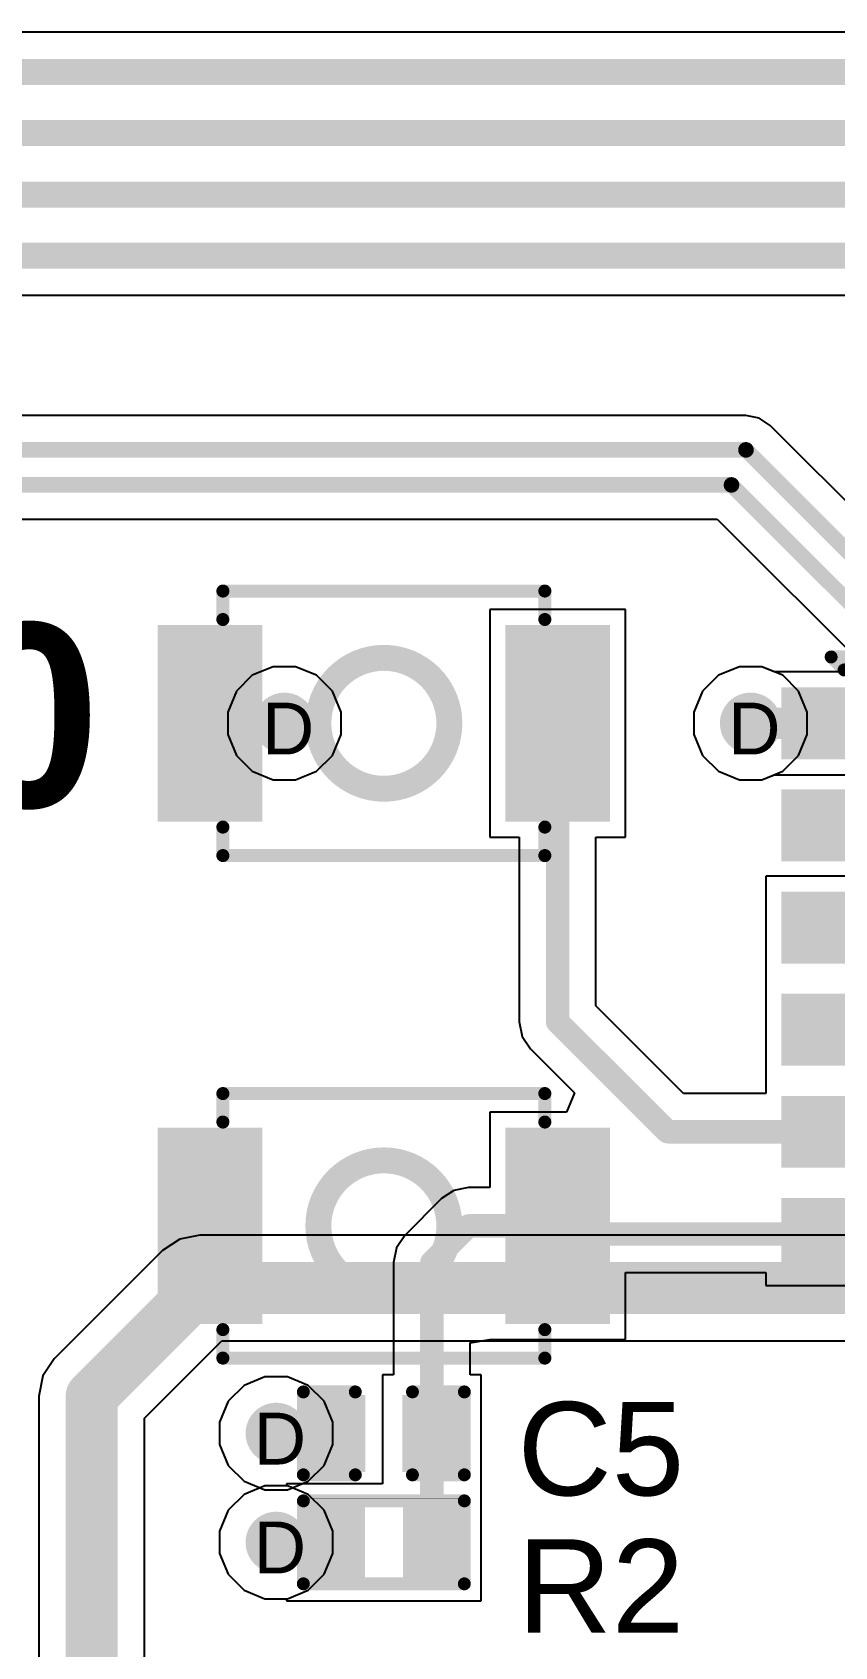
# Model space of a CAD drawing. Header units: inches. Extents: x -11 to 5428, y 0 to 5423.
# Drawn here: x 200.57 to 208.42, y 56.45 to 72.26 of the extents above; entities that cross this region are included whole.
import ezdxf

# ---------------------------------------------------------------- set-up
doc = ezdxf.new("R2010")
doc.units = ezdxf.units.IN
for name, color, linetype in [('Bottom Layer', 5, 'Continuous'), ('Drill Drawing', 1, 'Continuous'), ('GND', 16, 'Continuous'), ('PWR', 76, 'Continuous'), ('Top Layer', 1, 'Continuous'), ('Top Overlay', 2, 'Continuous'), ('Top Paste', 8, 'Continuous'), ('Top Solder', 216, 'Continuous'), ('Via Holes', 16, 'Continuous')]:
    doc.layers.add(name, color=color, linetype=linetype)
doc.styles.add('Arial', font='', dxfattribs={"height": 0.2})
doc.styles.add('Arial_Bold', font='', dxfattribs={"height": 0.2})
doc.styles.get('Arial').set_extended_font_data('Arial')
doc.styles.get('Arial_Bold').set_extended_font_data('Arial', bold=True)

# ---------------------------------------------------------------- blocks, each defined once
blk = doc.blocks.new('B3U_1000P_648')
at = {"layer": 'Top Layer'}
for points in [[(-2.11, 0.86), (-1.29, 0.86), (-1.29, -0.86), (-2.11, -0.86)], [(1.29, 0.86), (2.11, 0.86), (2.11, -0.86), (1.29, -0.86)]]:
    blk.add_hatch(color=1, dxfattribs=at).paths.add_polyline_path(points)
at = {"layer": 'Top Paste'}
for points in [[(-2.11, 0.86), (-1.29, 0.86), (-1.29, -0.86), (-2.11, -0.86)], [(1.29, 0.86), (2.11, 0.86), (2.11, -0.86), (1.29, -0.86)]]:
    blk.add_hatch(color=8, dxfattribs=at).paths.add_polyline_path(points)
at = {"layer": 'Top Solder'}
for points in [[(-2.212, 0.962), (-1.188, 0.962), (-1.188, -0.962), (-2.212, -0.962)], [(1.188, 0.962), (2.212, 0.962), (2.212, -0.962), (1.188, -0.962)]]:
    blk.add_hatch(color=216, dxfattribs=at).paths.add_polyline_path(points)
at = {"layer": 'Top Overlay'}
for points in [[(-1.575, 1.295, 0.127, 0.127, 0), (1.575, 1.295, 0.127, 0.127, 0)], [(-1.575, 1.016, 0.127, 0.127, 0), (-1.575, 1.295, 0.127, 0.127, 0)], [(1.575, 1.016, 0.127, 0.127, 0), (1.575, 1.295, 0.127, 0.127, 0)], [(-1.575, -1.295, 0.127, 0.127, 0), (-1.575, -1.016, 0.127, 0.127, 0)], [(1.575, -1.295, 0.127, 0.127, 0), (1.575, -1.016, 0.127, 0.127, 0)], [(-1.575, -1.295, 0.127, 0.127, 0), (1.575, -1.295, 0.127, 0.127, 0)]]:
    blk.add_lwpolyline(points, format="xyseb", dxfattribs=at)
for points in [[(-1.607, 1.295, 0.0635, 0.0635, 1), (-1.543, 1.295, 0.0635, 0.0635, 1)], [(-1.607, 1.295, 0.0635, 0.0635, 1), (-1.543, 1.295, 0.0635, 0.0635, 1)], [(1.543, 1.295, 0.0635, 0.0635, 1), (1.607, 1.295, 0.0635, 0.0635, 1)], [(1.543, 1.295, 0.0635, 0.0635, 1), (1.607, 1.295, 0.0635, 0.0635, 1)], [(-1.607, 1.016, 0.0635, 0.0635, 1), (-1.543, 1.016, 0.0635, 0.0635, 1)], [(1.543, 1.016, 0.0635, 0.0635, 1), (1.607, 1.016, 0.0635, 0.0635, 1)], [(0.641, 0, 0.254, 0.254, 1), (-0.641, 0, 0.254, 0.254, 1)], [(-0.705, 0, 0.127, 0.127, 1), (-0.578, 0, 0.127, 0.127, 1)], [(0.578, 0, 0.127, 0.127, 1), (0.705, 0, 0.127, 0.127, 1)], [(-1.607, -1.016, 0.0635, 0.0635, 1), (-1.543, -1.016, 0.0635, 0.0635, 1)], [(1.543, -1.016, 0.0635, 0.0635, 1), (1.607, -1.016, 0.0635, 0.0635, 1)], [(-1.607, -1.295, 0.0635, 0.0635, 1), (-1.543, -1.295, 0.0635, 0.0635, 1)], [(-1.607, -1.295, 0.0635, 0.0635, 1), (-1.543, -1.295, 0.0635, 0.0635, 1)], [(1.543, -1.295, 0.0635, 0.0635, 1), (1.607, -1.295, 0.0635, 0.0635, 1)], [(1.543, -1.295, 0.0635, 0.0635, 1), (1.607, -1.295, 0.0635, 0.0635, 1)]]:
    blk.add_lwpolyline(points, format="xyseb", close=True, dxfattribs=at)
blk = doc.blocks.new('B3U_1000P_649')
at = {"layer": 'Top Layer'}
for points in [[(-2.11, 0.86), (-1.29, 0.86), (-1.29, -0.86), (-2.11, -0.86)], [(1.29, 0.86), (2.11, 0.86), (2.11, -0.86), (1.29, -0.86)]]:
    blk.add_hatch(color=1, dxfattribs=at).paths.add_polyline_path(points)
at = {"layer": 'Top Paste'}
for points in [[(-2.11, 0.86), (-1.29, 0.86), (-1.29, -0.86), (-2.11, -0.86)], [(1.29, 0.86), (2.11, 0.86), (2.11, -0.86), (1.29, -0.86)]]:
    blk.add_hatch(color=8, dxfattribs=at).paths.add_polyline_path(points)
at = {"layer": 'Top Solder'}
for points in [[(-2.212, 0.962), (-1.188, 0.962), (-1.188, -0.962), (-2.212, -0.962)], [(1.188, 0.962), (2.212, 0.962), (2.212, -0.962), (1.188, -0.962)]]:
    blk.add_hatch(color=216, dxfattribs=at).paths.add_polyline_path(points)
at = {"layer": 'Top Overlay'}
for points in [[(-1.575, 1.016, 0.127, 0.127, 0), (-1.575, 1.295, 0.127, 0.127, 0)], [(-1.575, 1.295, 0.127, 0.127, 0), (1.575, 1.295, 0.127, 0.127, 0)], [(1.575, 1.016, 0.127, 0.127, 0), (1.575, 1.295, 0.127, 0.127, 0)], [(-1.575, -1.295, 0.127, 0.127, 0), (-1.575, -1.016, 0.127, 0.127, 0)], [(1.575, -1.295, 0.127, 0.127, 0), (1.575, -1.016, 0.127, 0.127, 0)], [(-1.575, -1.295, 0.127, 0.127, 0), (1.575, -1.295, 0.127, 0.127, 0)]]:
    blk.add_lwpolyline(points, format="xyseb", dxfattribs=at)
for points in [[(-1.607, 1.295, 0.0635, 0.0635, 1), (-1.543, 1.295, 0.0635, 0.0635, 1)], [(-1.607, 1.295, 0.0635, 0.0635, 1), (-1.543, 1.295, 0.0635, 0.0635, 1)], [(1.543, 1.295, 0.0635, 0.0635, 1), (1.607, 1.295, 0.0635, 0.0635, 1)], [(1.543, 1.295, 0.0635, 0.0635, 1), (1.607, 1.295, 0.0635, 0.0635, 1)], [(-1.607, 1.016, 0.0635, 0.0635, 1), (-1.543, 1.016, 0.0635, 0.0635, 1)], [(1.543, 1.016, 0.0635, 0.0635, 1), (1.607, 1.016, 0.0635, 0.0635, 1)], [(0.641, 0, 0.254, 0.254, 1), (-0.641, 0, 0.254, 0.254, 1)], [(-0.705, 0, 0.127, 0.127, 1), (-0.578, 0, 0.127, 0.127, 1)], [(0.578, 0, 0.127, 0.127, 1), (0.705, 0, 0.127, 0.127, 1)], [(-1.607, -1.016, 0.0635, 0.0635, 1), (-1.543, -1.016, 0.0635, 0.0635, 1)], [(1.543, -1.016, 0.0635, 0.0635, 1), (1.607, -1.016, 0.0635, 0.0635, 1)], [(-1.607, -1.295, 0.0635, 0.0635, 1), (-1.543, -1.295, 0.0635, 0.0635, 1)], [(-1.607, -1.295, 0.0635, 0.0635, 1), (-1.543, -1.295, 0.0635, 0.0635, 1)], [(1.543, -1.295, 0.0635, 0.0635, 1), (1.607, -1.295, 0.0635, 0.0635, 1)], [(1.543, -1.295, 0.0635, 0.0635, 1), (1.607, -1.295, 0.0635, 0.0635, 1)]]:
    blk.add_lwpolyline(points, format="xyseb", close=True, dxfattribs=at)
blk = doc.blocks.new('R___0402_762')
at = {"layer": 'Top Layer'}
for points in [[(-0.698, -0.317), (-0.698, 0.318), (-0.241, 0.318), (-0.241, -0.317)], [(0.241, -0.317), (0.241, 0.318), (0.699, 0.318), (0.699, -0.317)]]:
    blk.add_hatch(color=1, dxfattribs=at).paths.add_polyline_path(points)
at = {"layer": 'Top Paste'}
for points in [[(-0.698, -0.317), (-0.698, 0.318), (-0.241, 0.318), (-0.241, -0.317)], [(0.241, -0.317), (0.241, 0.318), (0.699, 0.318), (0.699, -0.317)]]:
    blk.add_hatch(color=8, dxfattribs=at).paths.add_polyline_path(points)
at = {"layer": 'Top Solder'}
for points in [[(-0.753, -0.372), (-0.753, 0.373), (-0.186, 0.373), (-0.186, -0.372)], [(0.186, -0.372), (0.186, 0.373), (0.754, 0.373), (0.754, -0.372)]]:
    blk.add_hatch(color=216, dxfattribs=at).paths.add_polyline_path(points)
at = {"layer": 'Top Overlay'}
for points in [[(0.787, 0.406, 0.127, 0.127, 0), (-0.787, 0.406, 0.127, 0.127, 0)], [(-0.787, 0.406, 0.127, 0.127, 0), (-0.787, -0.406, 0.127, 0.127, 0)], [(0.787, 0.406, 0.127, 0.127, 0), (0.787, -0.406, 0.127, 0.127, 0)], [(0.787, -0.406, 0.127, 0.127, 0), (-0.787, -0.406, 0.127, 0.127, 0)], [(0.813, -0.432, 0.00323, 0.00323, 0), (-0.813, -0.432, 0.00323, 0.00323, 0)]]:
    blk.add_lwpolyline(points, format="xyseb", dxfattribs=at)
for points in [[(-0.819, 0.406, 0.0635, 0.0635, 1), (-0.756, 0.406, 0.0635, 0.0635, 1)], [(-0.819, 0.406, 0.0635, 0.0635, 1), (-0.756, 0.406, 0.0635, 0.0635, 1)], [(0.756, 0.406, 0.0635, 0.0635, 1), (0.819, 0.406, 0.0635, 0.0635, 1)], [(0.756, 0.406, 0.0635, 0.0635, 1), (0.819, 0.406, 0.0635, 0.0635, 1)], [(-0.819, -0.406, 0.0635, 0.0635, 1), (-0.756, -0.406, 0.0635, 0.0635, 1)], [(-0.819, -0.406, 0.0635, 0.0635, 1), (-0.756, -0.406, 0.0635, 0.0635, 1)], [(-0.814, -0.432, 0.00161, 0.00161, 1), (-0.812, -0.432, 0.00161, 0.00161, 1)], [(0.756, -0.406, 0.0635, 0.0635, 1), (0.819, -0.406, 0.0635, 0.0635, 1)], [(0.756, -0.406, 0.0635, 0.0635, 1), (0.819, -0.406, 0.0635, 0.0635, 1)], [(0.812, -0.432, 0.00161, 0.00161, 1), (0.814, -0.432, 0.00161, 0.00161, 1)]]:
    blk.add_lwpolyline(points, format="xyseb", close=True, dxfattribs=at)
blk = doc.blocks.new('V________T______774')
at = {"layer": 'Top Layer'}
for points in [[(-4.4, 2.162), (-3.2, 2.162), (-3.2, 0.362), (-4.4, 0.362)], [(3.2, 2.162), (4.4, 2.162), (4.4, 0.362), (3.2, 0.362)], [(-2.75, -0.462), (-2.25, -0.462), (-2.25, -2.062), (-2.75, -2.062)], [(-1.75, -0.462), (-1.25, -0.462), (-1.25, -2.062), (-1.75, -2.062)], [(-0.75, -0.462), (-0.25, -0.462), (-0.25, -2.062), (-0.75, -2.062)], [(0.25, -0.462), (0.75, -0.462), (0.75, -2.062), (0.25, -2.062)], [(1.25, -0.462), (1.75, -0.462), (1.75, -2.062), (1.25, -2.062)], [(2.25, -0.462), (2.75, -0.462), (2.75, -2.062), (2.25, -2.062)]]:
    blk.add_hatch(color=1, dxfattribs=at).paths.add_polyline_path(points)
at = {"layer": 'Top Paste'}
for points in [[(-4.4, 2.162), (-3.2, 2.162), (-3.2, 0.362), (-4.4, 0.362)], [(3.2, 2.162), (4.4, 2.162), (4.4, 0.362), (3.2, 0.362)], [(-2.75, -0.462), (-2.25, -0.462), (-2.25, -2.062), (-2.75, -2.062)], [(-1.75, -0.462), (-1.25, -0.462), (-1.25, -2.062), (-1.75, -2.062)], [(-0.75, -0.462), (-0.25, -0.462), (-0.25, -2.062), (-0.75, -2.062)], [(0.25, -0.462), (0.75, -0.462), (0.75, -2.062), (0.25, -2.062)], [(1.25, -0.462), (1.75, -0.462), (1.75, -2.062), (1.25, -2.062)], [(2.25, -0.462), (2.75, -0.462), (2.75, -2.062), (2.25, -2.062)]]:
    blk.add_hatch(color=8, dxfattribs=at).paths.add_polyline_path(points)
at = {"layer": 'Top Solder'}
for points in [[(-4.502, 2.264), (-3.098, 2.264), (-3.098, 0.261), (-4.502, 0.261)], [(3.098, 2.264), (4.502, 2.264), (4.502, 0.261), (3.098, 0.261)], [(-2.852, -0.361), (-2.148, -0.361), (-2.148, -2.164), (-2.852, -2.164)], [(-1.852, -0.361), (-1.148, -0.361), (-1.148, -2.164), (-1.852, -2.164)], [(-0.852, -0.361), (-0.148, -0.361), (-0.148, -2.164), (-0.852, -2.164)], [(0.148, -0.361), (0.852, -0.361), (0.852, -2.164), (0.148, -2.164)], [(1.148, -0.361), (1.852, -0.361), (1.852, -2.164), (1.148, -2.164)], [(2.148, -0.361), (2.852, -0.361), (2.852, -2.164), (2.148, -2.164)]]:
    blk.add_hatch(color=216, dxfattribs=at).paths.add_polyline_path(points)
at = {"layer": 'Top Overlay'}
for points in [[(2.932, 2.173, 0.127, 0.127, 0), (-2.884, 2.173, 0.127, 0.127, 0)], [(-4.059, -1.15, 0.127, 0.127, 0), (-4.059, -0.12, 0.127, 0.127, 0)], [(4.059, -1.15, 0.127, 0.127, 0), (4.059, -0.12, 0.127, 0.127, 0)], [(-3.08, -1.15, 0.127, 0.127, 0), (-4.059, -1.15, 0.127, 0.127, 0)], [(4.059, -1.15, 0.127, 0.127, 0), (3.08, -1.15, 0.127, 0.127, 0)], [(-3.023, -1.549, 0.127, 0.127, 0), (-3.15, -1.422, 0.127, 0.127, 0)], [(-3.15, -1.676, 0.127, 0.127, 0), (-3.15, -1.422, 0.127, 0.127, 0)], [(-3.15, -1.676, 0.127, 0.127, 0), (-3.023, -1.549, 0.127, 0.127, 0)]]:
    blk.add_lwpolyline(points, format="xyseb", dxfattribs=at)
for points in [[(-2.916, 2.173, 0.0635, 0.0635, 1), (-2.853, 2.173, 0.0635, 0.0635, 1)], [(2.9, 2.173, 0.0635, 0.0635, 1), (2.964, 2.173, 0.0635, 0.0635, 1)], [(-4.091, -0.12, 0.0635, 0.0635, 1), (-4.027, -0.12, 0.0635, 0.0635, 1)], [(4.027, -0.12, 0.0635, 0.0635, 1), (4.091, -0.12, 0.0635, 0.0635, 1)], [(-4.091, -1.15, 0.0635, 0.0635, 1), (-4.027, -1.15, 0.0635, 0.0635, 1)], [(-4.091, -1.15, 0.0635, 0.0635, 1), (-4.027, -1.15, 0.0635, 0.0635, 1)], [(-3.112, -1.15, 0.0635, 0.0635, 1), (-3.049, -1.15, 0.0635, 0.0635, 1)], [(3.049, -1.15, 0.0635, 0.0635, 1), (3.112, -1.15, 0.0635, 0.0635, 1)], [(4.027, -1.15, 0.0635, 0.0635, 1), (4.091, -1.15, 0.0635, 0.0635, 1)], [(4.027, -1.15, 0.0635, 0.0635, 1), (4.091, -1.15, 0.0635, 0.0635, 1)], [(-3.181, -1.422, 0.0635, 0.0635, 1), (-3.118, -1.422, 0.0635, 0.0635, 1)], [(-3.181, -1.422, 0.0635, 0.0635, 1), (-3.118, -1.422, 0.0635, 0.0635, 1)], [(-3.054, -1.549, 0.0635, 0.0635, 1), (-2.991, -1.549, 0.0635, 0.0635, 1)], [(-3.054, -1.549, 0.0635, 0.0635, 1), (-2.991, -1.549, 0.0635, 0.0635, 1)], [(-3.181, -1.676, 0.0635, 0.0635, 1), (-3.118, -1.676, 0.0635, 0.0635, 1)], [(-3.181, -1.676, 0.0635, 0.0635, 1), (-3.118, -1.676, 0.0635, 0.0635, 1)]]:
    blk.add_lwpolyline(points, format="xyseb", close=True, dxfattribs=at)
blk = doc.blocks.new('C___0402_818')
at = {"layer": 'Top Layer'}
for points in [[(-0.699, -0.318), (-0.699, 0.317), (-0.241, 0.317), (-0.241, -0.318)], [(0.241, -0.318), (0.241, 0.317), (0.698, 0.317), (0.698, -0.318)]]:
    blk.add_hatch(color=1, dxfattribs=at).paths.add_polyline_path(points)
at = {"layer": 'Top Paste'}
for points in [[(-0.699, -0.318), (-0.699, 0.317), (-0.241, 0.317), (-0.241, -0.318)], [(0.241, -0.318), (0.241, 0.317), (0.698, 0.317), (0.698, -0.318)]]:
    blk.add_hatch(color=8, dxfattribs=at).paths.add_polyline_path(points)
at = {"layer": 'Top Solder'}
for points in [[(-0.759, -0.378), (-0.759, 0.377), (-0.181, 0.377), (-0.181, -0.378)], [(0.181, -0.378), (0.181, 0.377), (0.758, 0.377), (0.758, -0.378)]]:
    blk.add_hatch(color=216, dxfattribs=at).paths.add_polyline_path(points)
at = {"layer": 'Top Overlay'}
for points in [[(-0.787, -0.406, 0.127, 0.127, 0), (-0.787, 0.406, 0.127, 0.127, 0)], [(-0.787, 0.406, 0.127, 0.127, 0), (-0.279, 0.406, 0.127, 0.127, 0)], [(0.279, 0.406, 0.127, 0.127, 0), (0.787, 0.406, 0.127, 0.127, 0)], [(0.787, -0.406, 0.127, 0.127, 0), (0.787, 0.406, 0.127, 0.127, 0)], [(-0.787, -0.406, 0.127, 0.127, 0), (-0.279, -0.406, 0.127, 0.127, 0)], [(0.279, -0.406, 0.127, 0.127, 0), (0.787, -0.406, 0.127, 0.127, 0)]]:
    blk.add_lwpolyline(points, format="xyseb", dxfattribs=at)
for points in [[(-0.819, 0.406, 0.0635, 0.0635, 1), (-0.756, 0.406, 0.0635, 0.0635, 1)], [(-0.819, 0.406, 0.0635, 0.0635, 1), (-0.756, 0.406, 0.0635, 0.0635, 1)], [(-0.311, 0.406, 0.0635, 0.0635, 1), (-0.248, 0.406, 0.0635, 0.0635, 1)], [(0.248, 0.406, 0.0635, 0.0635, 1), (0.311, 0.406, 0.0635, 0.0635, 1)], [(0.756, 0.406, 0.0635, 0.0635, 1), (0.819, 0.406, 0.0635, 0.0635, 1)], [(0.756, 0.406, 0.0635, 0.0635, 1), (0.819, 0.406, 0.0635, 0.0635, 1)], [(-0.819, -0.406, 0.0635, 0.0635, 1), (-0.756, -0.406, 0.0635, 0.0635, 1)], [(-0.819, -0.406, 0.0635, 0.0635, 1), (-0.756, -0.406, 0.0635, 0.0635, 1)], [(-0.311, -0.406, 0.0635, 0.0635, 1), (-0.248, -0.406, 0.0635, 0.0635, 1)], [(0.248, -0.406, 0.0635, 0.0635, 1), (0.311, -0.406, 0.0635, 0.0635, 1)], [(0.756, -0.406, 0.0635, 0.0635, 1), (0.819, -0.406, 0.0635, 0.0635, 1)], [(0.756, -0.406, 0.0635, 0.0635, 1), (0.819, -0.406, 0.0635, 0.0635, 1)]]:
    blk.add_lwpolyline(points, format="xyseb", close=True, dxfattribs=at)

msp = doc.modelspace()

# ---------------------------------------------------------------- hatches: boundary and pattern name
at = {"layer": 'Bottom Layer'}
h = msp.add_hatch(color=5, dxfattribs=at)
edge = h.paths.add_edge_path()
edge.add_arc((203.033, 65.492), 0.3, 0, 360)
h = msp.add_hatch(color=5, dxfattribs=at)
edge = h.paths.add_edge_path()
edge.add_arc((207.594, 65.492), 0.3, 0, 360)
h = msp.add_hatch(color=5, dxfattribs=at)
edge = h.paths.add_edge_path()
edge.add_arc((202.953, 58.54), 0.3, 0, 360)
h = msp.add_hatch(color=5, dxfattribs=at)
edge = h.paths.add_edge_path()
edge.add_arc((202.953, 57.473), 0.3, 0, 360)
at = {"layer": 'GND'}
h = msp.add_hatch(color=16, dxfattribs=at)
edge = h.paths.add_edge_path()
edge.add_arc((203.033, 65.492), 0.3, 0, 360)
h = msp.add_hatch(color=16, dxfattribs=at)
edge = h.paths.add_edge_path()
edge.add_arc((207.594, 65.492), 0.3, 0, 360)
h = msp.add_hatch(color=16, dxfattribs=at)
edge = h.paths.add_edge_path()
edge.add_arc((202.953, 58.54), 0.3, 0, 360)
h = msp.add_hatch(color=16, dxfattribs=at)
edge = h.paths.add_edge_path()
edge.add_arc((202.953, 57.473), 0.3, 0, 360)
at = {"layer": 'PWR'}
h = msp.add_hatch(color=76, dxfattribs=at)
edge = h.paths.add_edge_path()
edge.add_arc((203.033, 65.492), 0.3, 0, 360)
h = msp.add_hatch(color=76, dxfattribs=at)
edge = h.paths.add_edge_path()
edge.add_arc((207.594, 65.492), 0.3, 0, 360)
h = msp.add_hatch(color=76, dxfattribs=at)
edge = h.paths.add_edge_path()
edge.add_arc((202.953, 58.54), 0.3, 0, 360)
h = msp.add_hatch(color=76, dxfattribs=at)
edge = h.paths.add_edge_path()
edge.add_arc((202.953, 57.473), 0.3, 0, 360)
at = {"layer": 'Top Layer'}
h = msp.add_hatch(color=1, dxfattribs=at)
edge = h.paths.add_edge_path()
edge.add_arc((203.033, 65.492), 0.3, 0, 360)
h = msp.add_hatch(color=1, dxfattribs=at)
edge = h.paths.add_edge_path()
edge.add_arc((207.594, 65.492), 0.3, 0, 360)
h = msp.add_hatch(color=1, dxfattribs=at)
edge = h.paths.add_edge_path()
edge.add_arc((202.953, 58.54), 0.3, 0, 360)
h = msp.add_hatch(color=1, dxfattribs=at)
edge = h.paths.add_edge_path()
edge.add_arc((202.953, 57.473), 0.3, 0, 360)
at = {"layer": 'Via Holes'}
h = msp.add_hatch(color=7, dxfattribs=at)
edge = h.paths.add_edge_path()
edge.add_arc((203.033, 65.492), 0.15, 0, 360)
h = msp.add_hatch(color=7, dxfattribs=at)
edge = h.paths.add_edge_path()
edge.add_arc((207.594, 65.492), 0.15, 0, 360)
h = msp.add_hatch(color=7, dxfattribs=at)
edge = h.paths.add_edge_path()
edge.add_arc((202.953, 58.54), 0.15, 0, 360)
h = msp.add_hatch(color=7, dxfattribs=at)
edge = h.paths.add_edge_path()
edge.add_arc((202.953, 57.473), 0.15, 0, 360)

# ---------------------------------------------------------------- linework, layer by layer
at = {"layer": 'Bottom Layer'}
for p, q in [((207.549, 68.506), (172.282, 68.506)), ((207.678, 68.48), (207.549, 68.506)), ((207.787, 68.407), (207.678, 68.48)), ((213.399, 62.795), (207.787, 68.407)), ((172, 67.49), (207.268, 67.49)), ((207.268, 67.49), (212.88, 61.878)), ((207.28, 65.962), (207.125, 65.806)), ((207.484, 66.046), (207.28, 65.962)), ((207.704, 66.046), (207.484, 66.046)), ((207.908, 65.962), (207.704, 66.046)), ((208.064, 65.806), (207.908, 65.962)), ((207.125, 65.806), (207.04, 65.602)), ((208.148, 65.602), (208.064, 65.806)), ((207.04, 65.602), (207.04, 65.382)), ((208.148, 65.382), (208.148, 65.602)), ((207.04, 65.382), (207.125, 65.178)), ((208.064, 65.178), (208.148, 65.382)), ((207.125, 65.178), (207.28, 65.022)), ((207.908, 65.022), (208.064, 65.178)), ((207.28, 65.022), (207.484, 64.938)), ((207.704, 64.938), (207.908, 65.022)), ((207.484, 64.938), (207.704, 64.938)), ((202.009, 60.442), (201.841, 60.33)), ((202.207, 60.482), (202.009, 60.442)), ((223.401, 60.482), (202.207, 60.482)), ((201.841, 60.33), (200.781, 59.27)), ((201.665, 58.69), (202.422, 59.446)), ((202.422, 59.446), (223.616, 59.446)), ((200.781, 59.27), (200.669, 59.102)), ((200.669, 59.102), (200.629, 58.904)), ((200.629, 58.904), (200.629, 52.096)), ((201.665, 52.096), (201.665, 58.69)), ((202.843, 58.027), (202.639, 57.943)), ((203.063, 58.027), (202.843, 58.027)), ((203.267, 57.943), (203.063, 58.027)), ((202.639, 57.943), (202.483, 57.787)), ((203.422, 57.787), (203.267, 57.943)), ((202.483, 57.787), (202.399, 57.584)), ((203.507, 57.584), (203.422, 57.787)), ((202.399, 57.584), (202.399, 57.363)), ((203.507, 57.363), (203.507, 57.584)), ((202.399, 57.363), (202.483, 57.16)), ((203.422, 57.16), (203.507, 57.363)), ((202.483, 57.16), (202.639, 57.004)), ((203.267, 57.004), (203.422, 57.16)), ((202.639, 57.004), (202.843, 56.919)), ((202.843, 56.919), (203.063, 56.919)), ((203.063, 56.919), (203.267, 57.004))]:
    msp.add_line(p, q, dxfattribs=at)
for points in [[(172.143, 68.169, 0.152, 0.152, 0), (207.549, 68.169, 0.152, 0.152, 0)], [(207.549, 68.169, 0.152, 0.152, 0), (213.26, 62.459, 0.152, 0.152, 0)], [(172, 67.826, 0.152, 0.152, 0), (207.407, 67.826, 0.152, 0.152, 0)], [(207.407, 67.826, 0.152, 0.152, 0), (213.118, 62.116, 0.152, 0.152, 0)], [(201.147, 58.904, 0.508, 0.508, 0), (202.207, 59.964, 0.508, 0.508, 0)], [(202.207, 59.964, 0.508, 0.508, 0), (223.616, 59.964, 0.508, 0.508, 0)], [(201.147, 51.583, 0.508, 0.508, 0), (201.147, 58.904, 0.508, 0.508, 0)]]:
    msp.add_lwpolyline(points, format="xyseb", dxfattribs=at)
for points in [[(207.511, 68.169, 0.0762, 0.0762, 1), (207.587, 68.169, 0.0762, 0.0762, 1)], [(207.511, 68.169, 0.0762, 0.0762, 1), (207.587, 68.169, 0.0762, 0.0762, 1)], [(207.369, 67.826, 0.0762, 0.0762, 1), (207.445, 67.826, 0.0762, 0.0762, 1)], [(207.369, 67.826, 0.0762, 0.0762, 1), (207.445, 67.826, 0.0762, 0.0762, 1)], [(202.08, 59.964, 0.254, 0.254, 1), (202.334, 59.964, 0.254, 0.254, 1)], [(202.08, 59.964, 0.254, 0.254, 1), (202.334, 59.964, 0.254, 0.254, 1)], [(201.02, 58.904, 0.254, 0.254, 1), (201.274, 58.904, 0.254, 0.254, 1)], [(201.02, 58.904, 0.254, 0.254, 1), (201.274, 58.904, 0.254, 0.254, 1)]]:
    msp.add_lwpolyline(points, format="xyseb", close=True, dxfattribs=at)
at = {"layer": 'GND'}
for p, q in [((207.28, 65.962), (207.125, 65.806)), ((207.484, 66.046), (207.28, 65.962)), ((207.704, 66.046), (207.484, 66.046)), ((207.908, 65.962), (207.704, 66.046)), ((208.064, 65.806), (207.908, 65.962)), ((207.125, 65.806), (207.04, 65.602)), ((208.148, 65.602), (208.064, 65.806)), ((207.04, 65.602), (207.04, 65.382)), ((208.148, 65.382), (208.148, 65.602)), ((207.04, 65.382), (207.125, 65.178)), ((208.064, 65.178), (208.148, 65.382)), ((207.125, 65.178), (207.28, 65.022)), ((207.908, 65.022), (208.064, 65.178)), ((207.28, 65.022), (207.484, 64.938)), ((207.704, 64.938), (207.908, 65.022)), ((207.484, 64.938), (207.704, 64.938)), ((202.843, 58.027), (202.639, 57.943)), ((203.063, 58.027), (202.843, 58.027)), ((203.267, 57.943), (203.063, 58.027)), ((202.639, 57.943), (202.483, 57.787)), ((203.422, 57.787), (203.267, 57.943)), ((202.483, 57.787), (202.399, 57.584)), ((203.507, 57.584), (203.422, 57.787)), ((202.399, 57.584), (202.399, 57.363)), ((203.507, 57.363), (203.507, 57.584)), ((202.399, 57.363), (202.483, 57.16)), ((203.422, 57.16), (203.507, 57.363)), ((202.483, 57.16), (202.639, 57.004)), ((203.267, 57.004), (203.422, 57.16)), ((202.639, 57.004), (202.843, 56.919)), ((202.843, 56.919), (203.063, 56.919)), ((203.063, 56.919), (203.267, 57.004))]:
    msp.add_line(p, q, dxfattribs=at)
at = {"layer": 'PWR'}
for p, q in [((202.719, 65.962), (202.563, 65.806)), ((202.923, 66.046), (202.719, 65.962)), ((203.143, 66.046), (202.923, 66.046)), ((203.347, 65.962), (203.143, 66.046)), ((203.503, 65.806), (203.347, 65.962)), ((202.563, 65.806), (202.479, 65.602)), ((203.587, 65.602), (203.503, 65.806)), ((202.479, 65.602), (202.479, 65.382)), ((203.587, 65.382), (203.587, 65.602)), ((202.479, 65.382), (202.563, 65.178)), ((203.503, 65.178), (203.587, 65.382)), ((202.563, 65.178), (202.719, 65.022)), ((203.347, 65.022), (203.503, 65.178)), ((202.719, 65.022), (202.923, 64.938)), ((203.143, 64.938), (203.347, 65.022)), ((202.923, 64.938), (203.143, 64.938)), ((202.639, 59.01), (202.483, 58.854)), ((202.843, 59.094), (202.639, 59.01)), ((203.063, 59.094), (202.843, 59.094)), ((203.267, 59.01), (203.063, 59.094)), ((203.422, 58.854), (203.267, 59.01)), ((202.483, 58.854), (202.399, 58.65)), ((203.507, 58.65), (203.422, 58.854)), ((202.399, 58.65), (202.399, 58.43)), ((203.507, 58.43), (203.507, 58.65)), ((202.399, 58.43), (202.483, 58.226)), ((203.422, 58.226), (203.507, 58.43)), ((202.483, 58.226), (202.639, 58.071)), ((203.267, 58.071), (203.422, 58.226)), ((202.639, 58.071), (202.843, 57.986)), ((203.063, 57.986), (203.267, 58.071)), ((202.843, 57.986), (203.063, 57.986))]:
    msp.add_line(p, q, dxfattribs=at)
at = {"layer": 'Top Layer'}
for p, q in [((246.235, 72.258), (189.293, 72.258)), ((190.715, 69.683), (252.124, 69.683)), ((206.37, 66.606), (205.042, 66.606)), ((205.042, 66.606), (205.042, 64.378)), ((206.37, 64.378), (206.37, 66.606)), ((207.28, 65.962), (207.125, 65.806)), ((207.484, 66.046), (207.28, 65.962)), ((207.704, 66.046), (207.484, 66.046)), ((207.825, 65.996), (207.704, 66.046)), ((209.85, 65.996), (207.825, 65.996)), ((207.125, 65.806), (207.04, 65.602)), ((207.04, 65.602), (207.04, 65.382)), ((207.04, 65.382), (207.125, 65.178)), ((207.125, 65.178), (207.28, 65.022)), ((207.28, 65.022), (207.484, 64.938)), ((207.704, 64.938), (207.825, 64.988)), ((207.825, 64.988), (209.85, 64.988)), ((207.484, 64.938), (207.704, 64.938)), ((205.042, 64.378), (205.33, 64.378)), ((205.33, 64.378), (205.33, 62.569)), ((206.081, 62.725), (206.081, 64.378)), ((206.081, 64.378), (206.37, 64.378)), ((209.85, 63.996), (207.742, 63.996)), ((207.742, 63.996), (207.742, 62.988)), ((207.742, 62.988), (207.742, 61.868)), ((206.938, 61.868), (206.081, 62.725)), ((205.33, 62.569), (205.359, 62.426)), ((205.359, 62.426), (205.44, 62.304)), ((205.44, 62.304), (205.87, 61.874)), ((205.87, 61.874), (205.792, 61.686)), ((207.742, 61.868), (206.938, 61.868)), ((205.792, 61.686), (205.042, 61.686)), ((205.042, 61.686), (205.042, 60.948)), ((204.691, 60.919), (204.569, 60.838)), ((204.835, 60.948), (204.691, 60.919)), ((205.042, 60.948), (204.835, 60.948)), ((204.569, 60.838), (204.21, 60.478)), ((204.21, 60.478), (204.129, 60.357)), ((204.129, 60.357), (204.1, 60.213)), ((204.1, 60.213), (204.1, 59.112)), ((206.37, 59.458), (206.37, 60.116)), ((206.37, 60.116), (207.742, 60.116)), ((207.742, 60.116), (207.742, 59.988)), ((207.742, 59.988), (209.85, 59.988)), ((204.851, 59.428), (205.042, 59.458)), ((205.042, 59.458), (205.042, 59.458)), ((205.042, 59.458), (206.37, 59.458)), ((204.851, 59.112), (204.851, 59.428)), ((204.1, 59.112), (203.993, 59.112)), ((203.993, 59.112), (203.993, 58.045)), ((204.958, 59.112), (204.851, 59.112)), ((204.958, 57.969), (204.958, 59.112)), ((202.843, 58.027), (202.639, 57.943)), ((203.053, 58.027), (202.843, 58.027)), ((203.993, 58.045), (203.053, 58.045)), ((203.053, 58.045), (203.053, 58.027)), ((202.639, 57.943), (202.483, 57.787)), ((204.958, 56.902), (204.958, 57.969)), ((202.483, 57.787), (202.399, 57.584)), ((202.399, 57.584), (202.399, 57.363)), ((202.399, 57.363), (202.483, 57.16)), ((202.483, 57.16), (202.639, 57.004)), ((202.639, 57.004), (202.843, 56.919)), ((202.843, 56.919), (203.053, 56.919)), ((203.053, 56.919), (203.053, 56.902)), ((203.053, 56.902), (204.958, 56.902))]:
    msp.add_line(p, q, dxfattribs=at)
for points in [[(189.293, 71.869, 0.254, 0.254, 0), (251.38, 71.869, 0.254, 0.254, 0)], [(189.655, 71.271, 0.254, 0.254, 0), (251.672, 71.271, 0.254, 0.254, 0)], [(190.123, 70.668, 0.254, 0.254, 0), (251.931, 70.668, 0.254, 0.254, 0)], [(190.554, 70.071, 0.254, 0.254, 0), (252.124, 70.071, 0.254, 0.254, 0)], [(202.306, 65.492, 0.254, 0.254, 0), (203.033, 65.492, 0.254, 0.254, 0)], [(205.706, 62.569, 0.229, 0.229, 0), (205.706, 65.492, 0.229, 0.229, 0)], [(207.594, 65.492, 0.305, 0.305, 0), (208.796, 65.492, 0.305, 0.305, 0)], [(205.706, 62.569, 0.229, 0.229, 0), (206.783, 61.492, 0.229, 0.229, 0)], [(206.783, 61.492, 0.229, 0.229, 0), (208.796, 61.492, 0.229, 0.229, 0)], [(204.475, 60.213, 0.229, 0.229, 0), (204.835, 60.572, 0.229, 0.229, 0)], [(204.835, 60.572, 0.229, 0.229, 0), (205.706, 60.572, 0.229, 0.229, 0)], [(205.706, 60.572, 0.229, 0.229, 0), (205.786, 60.492, 0.229, 0.229, 0)], [(205.786, 60.492, 0.229, 0.229, 0), (208.796, 60.492, 0.229, 0.229, 0)], [(204.475, 58.54, 0.229, 0.229, 0), (204.475, 60.213, 0.229, 0.229, 0)], [(202.953, 58.54, 0.254, 0.254, 0), (203.536, 58.54, 0.254, 0.254, 0)], [(204.475, 57.473, 0.229, 0.229, 0), (204.475, 58.54, 0.229, 0.229, 0)], [(202.953, 57.473, 0.254, 0.254, 0), (203.536, 57.473, 0.254, 0.254, 0)]]:
    msp.add_lwpolyline(points, format="xyseb", dxfattribs=at)
for points in [[(202.242, 65.492, 0.127, 0.127, 1), (202.369, 65.492, 0.127, 0.127, 1)], [(202.97, 65.492, 0.127, 0.127, 1), (203.097, 65.492, 0.127, 0.127, 1)], [(205.648, 65.492, 0.114, 0.114, 1), (205.763, 65.492, 0.114, 0.114, 1)], [(207.518, 65.492, 0.152, 0.152, 1), (207.67, 65.492, 0.152, 0.152, 1)], [(205.648, 62.569, 0.114, 0.114, 1), (205.763, 62.569, 0.114, 0.114, 1)], [(205.648, 62.569, 0.114, 0.114, 1), (205.763, 62.569, 0.114, 0.114, 1)], [(206.726, 61.492, 0.114, 0.114, 1), (206.84, 61.492, 0.114, 0.114, 1)], [(206.726, 61.492, 0.114, 0.114, 1), (206.84, 61.492, 0.114, 0.114, 1)], [(204.778, 60.572, 0.114, 0.114, 1), (204.892, 60.572, 0.114, 0.114, 1)], [(204.778, 60.572, 0.114, 0.114, 1), (204.892, 60.572, 0.114, 0.114, 1)], [(205.648, 60.572, 0.114, 0.114, 1), (205.763, 60.572, 0.114, 0.114, 1)], [(205.648, 60.572, 0.114, 0.114, 1), (205.763, 60.572, 0.114, 0.114, 1)], [(205.729, 60.492, 0.114, 0.114, 1), (205.843, 60.492, 0.114, 0.114, 1)], [(205.729, 60.492, 0.114, 0.114, 1), (205.843, 60.492, 0.114, 0.114, 1)], [(204.418, 60.213, 0.114, 0.114, 1), (204.533, 60.213, 0.114, 0.114, 1)], [(204.418, 60.213, 0.114, 0.114, 1), (204.533, 60.213, 0.114, 0.114, 1)], [(202.889, 58.54, 0.127, 0.127, 1), (203.016, 58.54, 0.127, 0.127, 1)], [(203.472, 58.54, 0.127, 0.127, 1), (203.599, 58.54, 0.127, 0.127, 1)], [(204.418, 58.54, 0.114, 0.114, 1), (204.533, 58.54, 0.114, 0.114, 1)], [(204.418, 58.54, 0.114, 0.114, 1), (204.533, 58.54, 0.114, 0.114, 1)], [(202.889, 57.473, 0.127, 0.127, 1), (203.016, 57.473, 0.127, 0.127, 1)], [(203.472, 57.473, 0.127, 0.127, 1), (203.599, 57.473, 0.127, 0.127, 1)], [(204.418, 57.473, 0.114, 0.114, 1), (204.533, 57.473, 0.114, 0.114, 1)]]:
    msp.add_lwpolyline(points, format="xyseb", close=True, dxfattribs=at)

# ---------------------------------------------------------------- block references
for name, p, rotation in [('V________T______774', (210.058, 62.992), 270), ('R___0402_762', (204.006, 57.473), 180)]:
    msp.add_blockref(name, p, dxfattribs=dict(rotation=rotation))
for name, p in [('B3U_1000P_648', (204.006, 65.492)), ('B3U_1000P_649', (204.006, 60.572)), ('C___0402_818', (204.006, 58.54))]:
    msp.add_blockref(name, p)

# ---------------------------------------------------------------- texts
at = {"layer": 'Drill Drawing', "style": 'Arial'}
for p in [(202.813, 65.187), (207.374, 65.187), (202.733, 58.235), (202.733, 57.169)]:
    msp.add_text('D', height=0.508, dxfattribs=at).set_placement(p)
at = {"layer": 'Top Overlay'}
for s, height, style, p in [('IO0', 1.8, 'Arial_Bold', (197.18, 64.671)), ('C5', 0.9144, 'Arial', (205.313, 57.933)), ('R2', 0.9144, 'Arial', (205.313, 56.588))]:
    msp.add_text(s, height=height, dxfattribs=dict(at, style=style)).set_placement(p)

doc.saveas('drawing.dxf')
